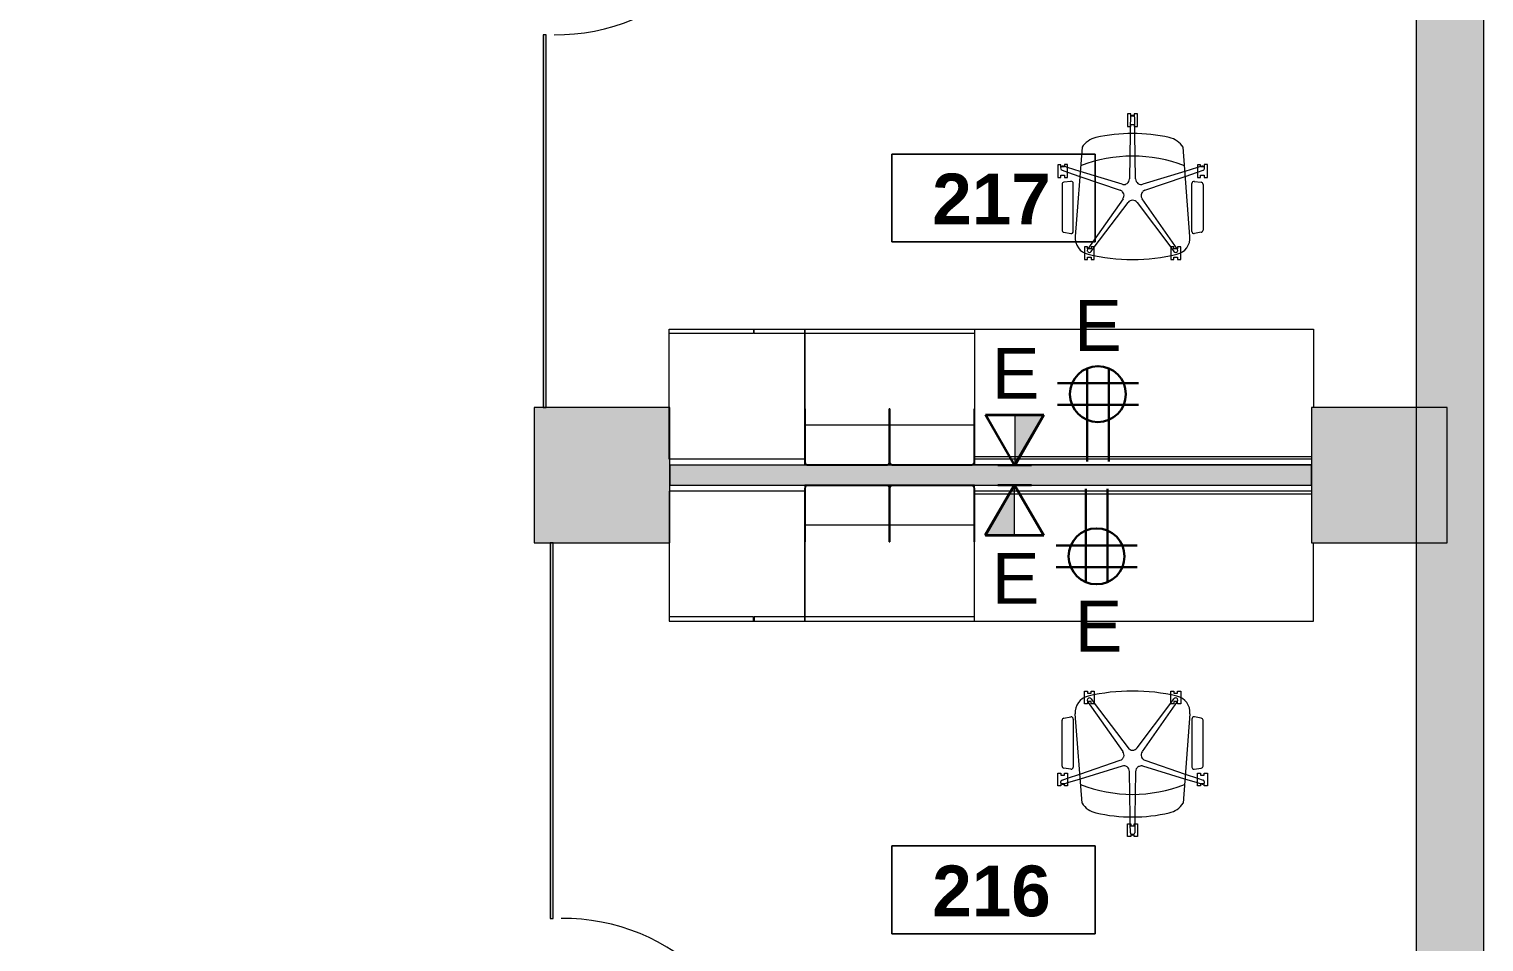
# Model space of a CAD drawing. Header units: inches. Extents: x 1180 to 3050, y -149 to 1363.
# Drawn here: x 2793 to 3050.5, y 281.1 to 442.8 of the extents above; entities that cross this region are included whole.
import ezdxf

# ---------------------------------------------------------------- set-up
doc = ezdxf.new("R2010")
doc.units = ezdxf.units.IN
doc.header["$MEASUREMENT"] = 0
doc.linetypes.add('Dash', pattern=[0.25, 0.125, -0.125])
for name, color, linetype, lineweight in [('A-ANNO-NOTE', 131, 'Continuous', 30), ('A-AREA-IDEN', 2, 'Continuous', 9), ('A-COLS', 52, 'Continuous', 13), ('A-DOOR', 31, 'Continuous', 13), ('A-WALL-PATT', 111, 'Continuous', 13), ('I-FURN', 30, 'Continuous', 9), ('I-FURN-PNLS', 30, 'Dash', 9), ('I-WALL', 2, 'Continuous', 13)]:
    doc.layers.add(name, color=color, linetype=linetype, lineweight=lineweight)
doc.styles.add('Swis721 Lt BT', font='swissl.ttf', dxfattribs={"height": 9})
doc.styles.add('Swis721 Lt BT_B_1', font='', dxfattribs={"height": 9})
doc.styles.get('Swis721 Lt BT_B_1').set_extended_font_data('Swis721 Lt BT', bold=True)

# ---------------------------------------------------------------- blocks, each defined once
blk = doc.blocks.new('Column Set - Column Set-6509051-FIRST FLOOR POWER _ SIGNAL')
at = {"layer": 'A-COLS', "lineweight": 9}
h = blk.add_hatch(color=7, dxfattribs=at)
h.paths.add_polyline_path([(3038.48, -123.25), (3038.48, -107.25), (3019.98, -107.25), (3019.98, -123.25)], flags=0)
h.paths.add_polyline_path([(2642.36, -123.25), (2651.67, -123.25), (2651.67, -107.25), (2642.36, -107.25)], flags=0)
h.paths.add_polyline_path([(2666.36, -123.25), (2666.36, -107.25), (2655.17, -107.25), (2655.17, -123.25)], flags=0)
h.paths.add_polyline_path([(2411.67, -123.25), (2411.67, -107.25), (2402.36, -107.25), (2402.36, -123.25)], flags=0)
h.paths.add_polyline_path([(2426.36, -123.25), (2426.36, -107.25), (2415.17, -107.25), (2415.17, -123.25)], flags=0)
h.paths.add_polyline_path([(2175.17, -123.25), (2186.36, -123.25), (2186.36, -107.25), (2175.17, -107.25), (2175.17, -115.8)], flags=0)
h.paths.add_polyline_path([(2162.36, -123.25), (2171.67, -123.25), (2171.67, -107.25), (2162.36, -107.25)], flags=0)
h.paths.add_polyline_path([(1922.3, -123.25), (1931.67, -123.25), (1931.67, -107.25), (1922.3, -107.25)], flags=0)
h.paths.add_polyline_path([(1935.17, -123.25), (1946.3, -123.25), (1946.3, -107.25), (1935.17, -107.25), (1935.17, -115.84)], flags=0)
h.paths.add_polyline_path([(1586.3, -123.25), (1586.3, -107.25), (1562.3, -107.25), (1562.3, -123.25), (1566.26, -123.25)], flags=0)
h.paths.add_polyline_path([(1571.47, 54.24), (1582.78, 65.55), (1565.81, 82.52), (1554.5, 71.21), (1567.73, 57.98)], flags=0)
h.paths.add_polyline_path([(3038.48, 111.75), (3038.48, 135.75), (3019.98, 135.75), (3019.98, 111.75), (3020.29, 111.75)], flags=0)
h.paths.add_polyline_path([(2642.36, 111.75), (2666.36, 111.75), (2666.36, 117.5), (2666.31, 117.5), (2666.31, 123.5), (2666.36, 123.5), (2666.36, 135.75), (2642.36, 135.75)], flags=0)
h.paths.add_polyline_path([(2882.36, 111.75), (2906.36, 111.75), (2906.36, 116.09), (2906.29, 116.09), (2906.29, 135.75), (2882.36, 135.75), (2882.36, 117.5)], flags=0)
h.paths.add_polyline_path([(2402.36, 111.75), (2426.36, 111.75), (2426.36, 135.75), (2402.36, 135.75), (2402.36, 123.07)], flags=0)
h.paths.add_polyline_path([(2162.36, 111.75), (2186.36, 111.75), (2186.36, 135.75), (2162.36, 135.75)], flags=0)
h.paths.add_polyline_path([(1922.3, 111.75), (1946.3, 111.75), (1946.3, 135.75), (1922.3, 135.75)], flags=0)
h.paths.add_polyline_path([(1681.4, 111.75), (1705.4, 111.75), (1705.4, 135.75), (1681.4, 135.75)], flags=0)
h.paths.add_polyline_path([(1401.76, 223.95), (1413.08, 235.26), (1396.11, 252.23), (1384.79, 240.92), (1398.32, 227.38)], flags=0)
h.paths.add_polyline_path([(1206.4, 231.75), (1222.4, 231.75), (1222.4, 255.75), (1206.4, 255.75)], flags=0)
h.paths.add_polyline_path([(3038.48, 351.75), (3038.48, 375.75), (3019.98, 375.75), (3019.98, 351.75), (3020.29, 351.75)], flags=0)
h.paths.add_polyline_path([(2886.54, 351.75), (2906.29, 351.75), (2906.29, 360.9), (2906.36, 360.9), (2906.36, 366.59), (2906.29, 366.59), (2906.29, 375.75), (2882.36, 375.75), (2882.36, 351.75)], flags=0)
h.paths.add_polyline_path([(2666.31, 351.75), (2666.36, 351.75), (2666.36, 364), (2666.31, 364), (2666.31, 370), (2666.36, 370), (2666.36, 375.75), (2642.36, 375.75), (2642.36, 351.75)], flags=0)
h.paths.add_polyline_path([(2402.36, 351.75), (2426.36, 351.75), (2426.36, 375.75), (2402.36, 375.75)], flags=0)
h.paths.add_polyline_path([(2178.1, 351.75), (2186.36, 351.75), (2186.36, 373.75), (2162.36, 373.75), (2162.36, 351.75), (2169.13, 351.75)], flags=0)
h.paths.add_polyline_path([(1946.3, 351.75), (1946.3, 373.75), (1922.3, 373.75), (1922.3, 351.75)], flags=0)
h.paths.add_polyline_path([(1465.4, 351.75), (1465.4, 375.75), (1441.4, 375.75), (1441.4, 351.75)], flags=0)
h.paths.add_polyline_path([(2014.17, 433.88), (2016.66, 439.88), (2008.17, 439.88)], flags=0)
h.paths.add_polyline_path([(2016.66, 439.88), (2020.17, 439.88), (2031.14, 450.85), (2024.07, 457.92), (2011.34, 445.19), (2015.59, 440.95)], flags=0)
h.paths.add_polyline_path([(2067.91, 487.62), (2084.88, 504.59), (2077.81, 511.66), (2060.84, 494.69), (2063.67, 491.86)], flags=0)
h.paths.add_polyline_path([(2163.48, 511.88), (2186.36, 511.88), (2186.36, 535.75), (2162.36, 535.75), (2162.36, 512.6)], flags=0)
h.paths.add_polyline_path([(1930.03, 518.02), (1947, 534.99), (1939.93, 542.07), (1922.95, 525.09), (1927.2, 520.85)], flags=0)
h.paths.add_polyline_path([(2118.15, 553.34), (2129.47, 564.66), (2120.98, 573.14), (2109.67, 561.83), (2113.69, 557.8)], flags=0)
h.paths.add_polyline_path([(1983.77, 571.76), (2000.74, 588.73), (1993.67, 595.81), (1976.69, 578.83), (1978.11, 577.42)], flags=0)
h.paths.add_polyline_path([(1856.49, 591.56), (1873.46, 608.53), (1866.39, 615.6), (1849.42, 598.63), (1856.08, 591.97)], flags=0)
h.paths.add_polyline_path([(2886.54, 591.75), (2906.29, 591.75), (2906.29, 611.15), (2906.36, 611.15), (2906.36, 615.75), (2882.36, 615.75), (2882.36, 591.75)], flags=0)
h.paths.add_polyline_path([(3038.48, 591.75), (3038.48, 615.75), (3019.98, 615.75), (3019.98, 591.75), (3036.81, 591.75)], flags=0)
h.paths.add_polyline_path([(2666.36, 591.75), (2666.36, 615.75), (2642.36, 615.75), (2642.36, 591.75), (2661.13, 591.75)], flags=0)
h.paths.add_polyline_path([(2426.36, 591.75), (2426.36, 615.75), (2402.36, 615.75), (2402.36, 591.75), (2408.36, 591.75)], flags=0)
h.paths.add_polyline_path([(1684.58, 591.75), (1705.35, 591.75), (1705.35, 615.75), (1704.32, 615.75), (1704.32, 615.57), (1696.32, 615.57), (1696.32, 615.75), (1681.4, 615.75), (1681.4, 591.75)], flags=0)
h.paths.add_polyline_path([(1465.4, 591.75), (1465.4, 615.75), (1441.4, 615.75), (1441.4, 591.75), (1456.03, 591.75)], flags=0)
h.paths.add_polyline_path([(1206.4, 591.75), (1222.4, 591.75), (1222.4, 615.75), (1206.4, 615.75), (1206.4, 605)], flags=0)
h.paths.add_polyline_path([(1910.23, 645.3), (1927.2, 662.27), (1920.13, 669.34), (1903.16, 652.37)], flags=0)
h.paths.add_polyline_path([(1783.65, 664.39), (1800.63, 681.37), (1793.55, 688.44), (1776.58, 671.47)], flags=0)
h.paths.add_polyline_path([(2056.6, 665.81), (2065.08, 674.29), (2048.11, 691.26), (2039.63, 682.78), (2049.29, 673.12)], flags=0)
h.paths.add_polyline_path([(1837.39, 718.13), (1854.37, 735.11), (1847.29, 742.18), (1830.32, 725.21), (1834.57, 720.96)], flags=0)
h.paths.add_polyline_path([(1990.13, 732.28), (1998.62, 740.76), (1981.64, 757.73), (1973.16, 749.25), (1989.31, 733.09)], flags=0)
h.paths.add_polyline_path([(2163.86, 743.75), (2180.44, 743.75), (2183.07, 761.75), (2160.36, 761.75), (2160.36, 744.08)], flags=0)
h.paths.add_polyline_path([(2184.36, 743.75), (2184.36, 761.75), (2183.36, 761.75), (2183.36, 743.75)], flags=0)
h.paths.add_polyline_path([(1705.4, 831.75), (1705.4, 855.75), (1681.4, 855.75), (1681.4, 831.75)], flags=0)
h.paths.add_polyline_path([(1206.4, 831.75), (1222.4, 831.75), (1222.4, 855.75), (1206.4, 855.75)], flags=0)
h.paths.add_polyline_path([(1465.4, 831.75), (1465.4, 855.75), (1441.4, 855.75), (1441.4, 831.75)], flags=0)
h.paths.add_polyline_path([(3019.98, 853.75), (3038.48, 853.75), (3038.48, 871.75), (3043.98, 874.5), (3043.98, 877.75), (3019.98, 877.75), (3019.98, 862.5)], flags=0)
h.paths.add_polyline_path([(2882.36, 853.75), (2906.36, 853.75), (2906.36, 877.75), (2882.36, 877.75), (2882.36, 865.49)], flags=0)
h.paths.add_polyline_path([(2650.11, 853.75), (2666.36, 853.75), (2666.36, 877.75), (2642.36, 877.75), (2642.36, 853.75)], flags=0)
h.paths.add_polyline_path([(2402.36, 853.75), (2426.36, 853.75), (2426.36, 877.75), (2402.36, 877.75)], flags=0)
h.paths.add_polyline_path([(2184.36, 859.75), (2184.36, 877.75), (2160.36, 877.75), (2160.36, 859.75), (2178.1, 859.75)], flags=0)
h.paths.add_polyline_path([(1946.9, 871.75), (1946.9, 895.75), (1928.9, 895.75), (1928.9, 871.75)], flags=0)
h.paths.add_polyline_path([(1922.9, 1071.75), (1946.9, 1071.75), (1946.9, 1095.75), (1922.9, 1095.75)], flags=0)
h.paths.add_polyline_path([(1705.4, 1071.75), (1705.4, 1095.75), (1681.4, 1095.75), (1681.4, 1071.75)], flags=0)
h.paths.add_polyline_path([(1441.4, 1071.75), (1465.4, 1071.75), (1465.4, 1095.75), (1441.4, 1095.75), (1441.4, 1073.89)], flags=0)
h.paths.add_polyline_path([(1212.03, 1071.75), (1222.4, 1071.75), (1222.4, 1095.75), (1206.4, 1095.75), (1206.4, 1071.75), (1208.68, 1071.75)], flags=0)
h.paths.add_polyline_path([(1922.9, 1191.75), (1946.9, 1191.75), (1946.9, 1215.75), (1922.9, 1215.75)], flags=0)
h.paths.add_polyline_path([(1946.9, 1338.25), (1946.9, 1356.25), (1940.4, 1356.25), (1938.9, 1354.75), (1922.9, 1354.75), (1922.9, 1338.25)], flags=0)
h.paths.add_polyline_path([(1799.9, 1338.25), (1823.9, 1338.25), (1823.87, 1354.75), (1799.9, 1354.75)], flags=0)
h.paths.add_polyline_path([(1705.4, 1338.25), (1705.4, 1354.75), (1681.4, 1354.75), (1681.4, 1338.25), (1695.06, 1338.25)], flags=0)
h.paths.add_polyline_path([(1566.26, 1338.25), (1586.9, 1338.25), (1586.9, 1354.75), (1562.9, 1354.75), (1562.9, 1338.25)], flags=0)
h.paths.add_polyline_path([(1185.4, 1338.25), (1222.4, 1338.25), (1222.4, 1354.75), (1185.4, 1354.75)], flags=0)
h.paths.add_polyline_path([(1445.44, 1338.25), (1465.4, 1338.25), (1465.4, 1354.75), (1441.4, 1354.75), (1441.4, 1338.25)], flags=0)
h.paths.add_polyline_path([(1340.84, 1338.25), (1343.9, 1338.25), (1343.9, 1354.75), (1319.9, 1354.75), (1319.9, 1338.25)], flags=0)
at = {"layer": 'A-COLS', "color": 8, "lineweight": 20}
for p, q in [((2906.29, 375.75), (2882.36, 375.75)), ((2882.36, 375.75), (2882.36, 351.75)), ((2906.36, 375.75), (2906.29, 375.75)), ((2906.36, 366.59), (2906.36, 375.75)), ((3043.98, 375.75), (3019.98, 375.75)), ((3019.98, 375.75), (3019.98, 351.75)), ((3043.98, 351.75), (3043.98, 375.75)), ((2906.36, 360.9), (2906.36, 366.59)), ((2906.36, 351.75), (2906.36, 360.9)), ((2882.36, 351.75), (2906.29, 351.75)), ((2906.29, 351.75), (2906.36, 351.75)), ((3019.98, 351.75), (3043.98, 351.75))]:
    blk.add_line(p, q, dxfattribs=at)
blk = doc.blocks.new('Door - Glass Single - Patch - Short Handle-6515139-FIRST FLOOR POWER _ SIGNAL')
at = {"layer": 'A-DOOR', "color": 8, "lineweight": 20}
for p, q in [((-8.16, -26.75), (17.29, -1.29)), ((18, -2), (-7.46, -27.46)), ((17.29, -1.29), (18, -2)), ((-7.46, -27.46), (-8.16, -26.75))]:
    blk.add_line(p, q, dxfattribs=at)
at = {"layer": 'A-DOOR', "lineweight": 9}
blk.add_arc((18, -2), 36, 179.5, 225, dxfattribs=at)
blk = doc.blocks.new('Door - Glass Single - Patch - Short Handle-6523773-FIRST FLOOR POWER _ SIGNAL')
at = {"layer": 'A-DOOR', "color": 8, "lineweight": 20}
for p, q in [((-7.46, 27.46), (-8.16, 26.75)), ((-8.16, 26.75), (17.29, 1.29)), ((18, 2), (-7.46, 27.46)), ((17.29, 1.29), (18, 2))]:
    blk.add_line(p, q, dxfattribs=at)
at = {"layer": 'A-DOOR', "lineweight": 9}
blk.add_arc((18, 2), 36, 135, 180.5, dxfattribs=at)
blk = doc.blocks.new('F - EXECUTIVE DESK 4 - F - EXECUTIVE DESK 4-6757502-FIRST FLOOR POWER _ SIGNAL')
at = {"layer": 'I-FURN'}
for p, q in [((-58, 86.56), (-58, 86)), ((-58, 86), (-58, 86.56)), ((-58, 86), (-58, 77.06)), ((-58, 77.06), (-58, 86)), ((-57.94, 77.06), (-57.94, 86.56)), ((-57.94, 86.56), (-57.94, 77.06)), ((-43.5, 87.06), (-57.5, 87.06)), ((-57.5, 87.06), (-43.5, 87.06)), ((-57.5, 87), (-43.5, 87)), ((-43.5, 87), (-57.5, 87)), ((-43.06, 86.56), (-43.06, 77.06)), ((-43.06, 77.06), (-43.06, 86.56)), ((-43, 86.56), (-43, 77.06)), ((-43, 77.06), (-43, 86.56)), ((-43, 77.06), (-43, 86.56)), ((-43, 86.56), (-43, 77.06)), ((-42.94, 77.06), (-42.94, 86.56)), ((-42.94, 86.56), (-42.94, 77.06)), ((-28.5, 87.06), (-42.5, 87.06)), ((-42.5, 87.06), (-28.5, 87.06)), ((-42.5, 87), (-28.5, 87)), ((-28.5, 87), (-42.5, 87)), ((-28.06, 86.56), (-28.06, 77.06)), ((-28.06, 77.06), (-28.06, 86.56)), ((-28, 77.06), (-28, 86.56)), ((-28, 86.56), (-28, 77.06)), ((-58, 77.06), (-57.94, 77.06)), ((-57.94, 77.06), (-58, 77.06)), ((-43.06, 77.06), (-43, 77.06)), ((-43, 77.06), (-43.06, 77.06)), ((-43, 77.06), (-42.94, 77.06)), ((-42.94, 77.06), (-43, 77.06)), ((-28.06, 77.06), (-28, 77.06)), ((-28, 77.06), (-28.06, 77.06)), ((-8.52, 50.63), (-7.95, 50.63)), ((-8.52, 49.48), (-8.52, 50.63)), ((-8.52, 48.38), (-8.52, 49.48)), ((-7.95, 50.63), (-7.95, 50.25)), ((-7.95, 50.25), (-7.33, 50.25)), ((-7.33, 50.63), (-6.77, 50.63)), ((-7.33, 50.25), (-7.33, 50.63)), ((-7.33, 49.23), (-6.77, 48.48)), ((-6.77, 50.63), (-6.77, 49.91)), ((-6.77, 49.91), (-6.77, 48.38)), ((6.77, 50.63), (7.33, 50.63)), ((6.77, 49.91), (6.77, 50.63)), ((6.77, 48.38), (6.77, 49.91)), ((6.77, 48.48), (7.33, 49.23)), ((7.33, 50.63), (7.33, 50.25)), ((7.33, 50.25), (7.95, 50.25)), ((7.95, 50.63), (8.52, 50.63)), ((7.95, 50.25), (7.95, 50.63)), ((8.52, 50.63), (8.52, 49.48)), ((8.52, 49.48), (8.52, 48.38)), ((-8.94, 30.77), (-10.16, 46.57)), ((-7.95, 48.38), (-8.52, 48.38)), ((-7.95, 48.75), (-7.95, 48.38)), ((-7.33, 48.75), (-7.95, 48.75)), ((-1.69, 39.89), (-7.92, 48.75)), ((-7.33, 48.38), (-7.33, 48.75)), ((-6.77, 48.38), (-7.33, 48.38)), ((-6.77, 48.48), (-0.8, 40.54)), ((0.8, 40.54), (6.77, 48.48)), ((7.92, 48.75), (1.69, 39.89)), ((7.33, 48.38), (6.77, 48.38)), ((7.33, 48.75), (7.33, 48.38)), ((7.95, 48.75), (7.33, 48.75)), ((7.95, 48.38), (7.95, 48.75)), ((8.52, 48.38), (7.95, 48.38)), ((10.16, 46.57), (8.94, 30.77)), ((-12.48, 37.34), (-12.48, 45.45)), ((-12.17, 45.82), (-10.94, 46.04)), ((-10.5, 45.67), (-10.5, 37.17)), ((10.5, 45.67), (10.5, 37.17)), ((12.17, 45.82), (10.94, 46.04)), ((12.48, 37.34), (12.48, 45.45)), ((-13.24, 36.1), (-12.68, 36.1)), ((-13.24, 33.85), (-13.24, 36.1)), ((-12.68, 36.1), (-12.68, 35.72)), ((-10.93, 36.8), (-12.16, 36.97)), ((-12.05, 36.1), (-11.49, 36.1)), ((-12.05, 35.72), (-12.05, 36.1)), ((-11.49, 36.1), (-11.49, 33.84)), ((-9.34, 35.92), (-2.18, 38.37)), ((-1.84, 37.32), (-9.27, 35.04)), ((-0.42, 28.36), (-0.55, 36.38)), ((0.55, 36.38), (0.42, 28.36)), ((9.27, 35.04), (1.84, 37.32)), ((2.18, 38.37), (9.34, 35.92)), ((10.93, 36.8), (12.16, 36.97)), ((11.49, 36.1), (12.05, 36.1)), ((11.49, 33.85), (11.49, 36.1)), ((12.05, 36.1), (12.05, 35.72)), ((12.68, 36.1), (13.24, 36.1)), ((12.68, 35.72), (12.68, 36.1)), ((13.24, 36.1), (13.24, 33.84)), ((-12.68, 33.85), (-13.24, 33.85)), ((-12.68, 35.72), (-12.05, 35.72)), ((-12.68, 34.22), (-12.68, 33.85)), ((-12.05, 34.22), (-12.68, 34.22)), ((-12.48, 34.84), (-11.49, 35.18)), ((-12.05, 34.18), (-12.25, 34.12)), ((-12.05, 33.84), (-12.05, 34.22)), ((-11.49, 33.84), (-12.05, 33.84)), ((-11.49, 34.36), (-12.01, 34.2)), ((-11.49, 35.18), (-9.34, 35.92)), ((-9.27, 35.04), (-11.49, 34.36)), ((11.49, 34.36), (9.27, 35.04)), ((9.34, 35.92), (11.49, 35.18)), ((11.49, 35.18), (12.48, 34.84)), ((12.01, 34.2), (11.49, 34.36)), ((12.05, 33.85), (11.49, 33.85)), ((12.05, 35.72), (12.68, 35.72)), ((12.05, 34.22), (12.05, 33.85)), ((12.68, 34.22), (12.05, 34.22)), ((12.25, 34.12), (12.05, 34.18)), ((12.68, 33.84), (12.68, 34.22)), ((13.24, 33.84), (12.68, 33.84)), ((-0.4, 27.11), (-0.42, 28.36)), ((0.42, 28.36), (0.4, 27.11)), ((-0.87, 27.11), (-0.31, 27.11)), ((-0.87, 24.87), (-0.87, 27.11)), ((-0.38, 25.5), (-0.4, 27.11)), ((-0.31, 27.11), (-0.31, 26.74)), ((-0.31, 26.74), (0.31, 26.74)), ((0.31, 27.11), (0.88, 27.11)), ((0.31, 26.74), (0.31, 27.11)), ((0.4, 27.11), (0.38, 25.5)), ((0.88, 27.11), (0.88, 24.86)), ((-0.31, 24.87), (-0.87, 24.87)), ((-0.31, 25.24), (-0.31, 24.87)), ((0.31, 25.24), (-0.31, 25.24)), ((0.31, 24.86), (0.31, 25.24)), ((0.88, 24.86), (0.31, 24.86))]:
    blk.add_line(p, q, dxfattribs=at)
for centre, radius, start, end in [((-57.5, 86.56), 0.5, 90, 180), ((-57.5, 86.56), 0.5, 151.7279, 180), ((-57.5, 86.56), 0.438, 90, 180), ((-57.5, 86.56), 0.438, 90, 180), ((-57.5, 86.56), 0.5, 120, 150), ((-57.5, 86.56), 0.5, 91.7852, 118.6525), ((-43.5, 86.56), 0.5, 360, 90), ((-43.5, 86.56), 0.5, 61.5993, 90), ((-43.5, 86.56), 0.438, 360, 90), ((-43.5, 86.56), 0.438, 0, 90), ((-43.5, 86.56), 0.5, 30, 60), ((-43.5, 86.56), 0.5, 0, 28.2721), ((-42.5, 86.56), 0.5, 90, 180), ((-42.5, 86.56), 0.5, 151.7279, 180), ((-42.5, 86.56), 0.438, 90, 180), ((-42.5, 86.56), 0.438, 90, 180), ((-42.5, 86.56), 0.5, 120, 150), ((-42.5, 86.56), 0.5, 91.7852, 118.6525), ((-28.5, 86.56), 0.5, 360, 90), ((-28.5, 86.56), 0.5, 61.5993, 90), ((-28.5, 86.56), 0.438, 360, 90), ((-28.5, 86.56), 0.438, 0, 90), ((-28.5, 86.56), 0.5, 30, 60), ((-28.5, 86.56), 0.5, 0, 28.2721), ((-7.17, 46.8), 3, 103.1926, 184.4149), ((-7.64, 49.02), 0.377, 146.6285, 213.6746), ((-7.64, 49.02), 0.377, 82.7528, 141), ((0, 16.2), 34.43, 76.8074, 103.1926), ((-7.64, 49.02), 0.377, 36, 81), ((7.64, 49.02), 0.377, 84, 144), ((7.64, 49.02), 0.377, 39, 82.7592), ((7.17, 46.8), 3, 355.5851, 76.8074), ((7.64, 49.02), 0.377, 326.3254, 33.3715), ((-12.1, 45.45), 0.375, 100, 180), ((-10.87, 45.67), 0.375, 0, 100), ((10.87, 45.67), 0.375, 80, 180), ((12.1, 45.45), 0.375, 0, 80), ((-2.51, 39.31), 1, 317.9659, 328.7272), ((-2.51, 39.31), 1, 8.5456, 35.0912), ((-2.51, 39.31), 1, 328.7272, 342), ((-2.51, 39.31), 1, 342, 8.5456), ((0, 41.14), 1, 216.9088, 270), ((0, 41.14), 1, 270, 323.0912), ((2.51, 39.31), 1, 171.4544, 198), ((2.51, 39.31), 1, 144.9088, 171.4544), ((2.51, 39.31), 1, 198, 222.0341), ((-12.1, 37.34), 0.375, 180, 262), ((-10.87, 37.17), 0.375, 262, 0), ((-2.51, 39.31), 1, 288.9088, 315.4544), ((-1.55, 36.37), 1, 54, 107.0912), ((-1.55, 36.37), 1, 0.9088, 54), ((1.55, 36.37), 1, 165.8184, 179.0912), ((1.55, 36.37), 1, 139.2728, 165.8184), ((1.55, 36.37), 1, 126, 139.2728), ((1.55, 36.37), 1, 112.7272, 126), ((1.55, 36.37), 1, 72.9088, 112.7272), ((2.51, 39.31), 1, 224.5456, 251.0912), ((10.87, 37.17), 0.375, 180, 278), ((12.1, 37.34), 0.375, 278, 0), ((-12.36, 34.48), 0.377, 168, 183), ((-12.36, 34.48), 0.377, 183, 198), ((-12.36, 34.48), 0.377, 153, 168), ((-12.36, 34.48), 0.377, 198, 213), ((-12.36, 34.48), 0.377, 108, 146.6414), ((-12.36, 34.48), 0.377, 213.9151, 224.5315), ((-12.36, 34.48), 0.377, 228, 288), ((0, 57.72), 25.39, 248.7648, 291.2352), ((12.36, 34.48), 0.377, 252, 312), ((12.36, 34.48), 0.377, 33.3586, 72), ((12.36, 34.48), 0.377, 327, 342), ((12.36, 34.48), 0.377, 342, 27), ((-5.62, 32.91), 3.95, 212.6919, 257.3081), ((0, 57.86), 29.53, 257.3081, 282.6919), ((5.62, 32.91), 3.95, 282.6919, 327.3081), ((0, 25.5), 0.377, 180, 210), ((0, 25.5), 0.377, 213.5582, 224.2857), ((0, 25.5), 0.377, 225, 315), ((0, 25.5), 0.377, 330, 0)]:
    blk.add_arc(centre, radius, start, end, dxfattribs=at)
at = {"layer": 'I-FURN-PNLS', "linetype": 'Continuous'}
for p, q in [((-58, 86), (-82, 86)), ((-82, 86), (-82, 63)), ((-43, 87.06), (-58, 87.06)), ((-58, 87.06), (-58, 86)), ((-57.74, 87), (-58, 87)), ((-58, 87), (-58, 86.56)), ((-58, 86.56), (-58, 86)), ((-58, 86), (-58, 77.06)), ((-58, 63), (-58, 86)), ((-58, 86), (-58, 77.06)), ((-57.94, 77.06), (-57.94, 87)), ((-57.94, 87), (-43.06, 87)), ((-57.67, 87), (-57.74, 87)), ((-57.62, 87), (-57.67, 87)), ((-57.5, 87), (-57.59, 87)), ((-43.5, 87), (-57.5, 87)), ((-43.41, 87), (-43.5, 87)), ((-43.33, 87), (-43.38, 87)), ((-43.26, 87), (-43.33, 87)), ((-42.74, 87), (-43.26, 87)), ((-43.06, 87), (-43.06, 77.06)), ((-28, 87.06), (-43, 87.06)), ((-43, 87.06), (-43, 77.06)), ((-43, 77.06), (-43, 87.06)), ((-42.94, 77.06), (-42.94, 87)), ((-42.94, 87), (-28.06, 87)), ((-42.67, 87), (-42.74, 87)), ((-42.62, 87), (-42.67, 87)), ((-42.5, 87), (-42.59, 87)), ((-28.5, 87), (-42.5, 87)), ((-28.41, 87), (-28.5, 87)), ((-28.33, 87), (-28.38, 87)), ((-28.26, 87), (-28.33, 87)), ((-28, 87), (-28.26, 87)), ((-28.06, 87), (-28.06, 77.06)), ((-28, 77.06), (-28, 87.06)), ((31.7, 87), (-28, 87)), ((31.7, 86), (-28, 86)), ((-28, 86), (-28, 85.53)), ((-28, 85.53), (31.7, 85.53)), ((-58, 80), (-58, 77.06)), ((-43.06, 80), (-57.94, 80)), ((-28.06, 80), (-42.94, 80)), ((-28, 77.06), (-28, 80)), ((-58, 77.06), (-57.94, 77.06)), ((-58, 77.06), (-58, 63.75)), ((-58, 77.06), (-58, 63)), ((-43.06, 77.06), (-43, 77.06)), ((-43, 77.06), (-42.94, 77.06)), ((-28.06, 77.06), (-28, 77.06)), ((-28, 63.75), (-28, 77.06)), ((32, 63), (32, 76.85)), ((-67.12, 63.75), (-82, 63.75)), ((-82, 63.75), (-82, 63)), ((-67.12, 63.75), (-82, 63.75)), ((-82, 63.75), (-82, 63)), ((-67.12, 63.75), (-82, 63.75)), ((-82, 63.75), (-82, 63)), ((-82, 63), (-58, 63)), ((-82, 63), (-67.12, 63)), ((-82, 63), (-67.12, 63)), ((-82, 63), (-67.12, 63)), ((-67.12, 63), (-67.12, 63.75)), ((-67.12, 63), (-67.12, 63.75)), ((-67.12, 63), (-67.12, 63.75)), ((-58, 63.75), (-67, 63.75)), ((-67, 63.75), (-67, 63)), ((-67, 63), (-58, 63)), ((-58, 63), (-58, 63.75)), ((-58, 63.75), (-58, 63)), ((-28, 63.75), (-58, 63.75)), ((-58, 63.75), (-58, 63)), ((-28, 63.75), (-58, 63.75)), ((-58, 63.75), (-58, 63)), ((-58, 63), (-28, 63)), ((-58, 63), (-28, 63)), ((-58, 63), (-28, 63)), ((-58, 63), (32, 63)), ((-28, 63), (-28, 63.75)), ((-28, 63), (-28, 63.75)), ((-28, 63), (-28, 63.75))]:
    blk.add_line(p, q, dxfattribs=at)
blk = doc.blocks.new('F - EXECUTIVE DESK 4 - F - EXECUTIVE DESK 4-V62-FIRST FLOOR POWER _ SIGNAL')
at = {"layer": 'I-FURN'}
for p, q in [((-0.87, -24.87), (-0.87, -27.11)), ((-0.31, -24.87), (-0.87, -24.87)), ((-0.38, -25.5), (-0.4, -27.11)), ((-0.31, -25.24), (-0.31, -24.87)), ((0.31, -25.24), (-0.31, -25.24)), ((0.88, -24.86), (0.31, -24.86)), ((0.31, -24.86), (0.31, -25.24)), ((0.4, -27.11), (0.38, -25.5)), ((0.88, -27.11), (0.88, -24.86)), ((-0.87, -27.11), (-0.31, -27.11)), ((-0.4, -27.11), (-0.42, -28.36)), ((-0.31, -27.11), (-0.31, -26.74)), ((-0.31, -26.74), (0.31, -26.74)), ((0.31, -26.74), (0.31, -27.11)), ((0.31, -27.11), (0.88, -27.11)), ((0.42, -28.36), (0.4, -27.11)), ((-8.94, -30.77), (-10.16, -46.57)), ((-0.42, -28.36), (-0.55, -36.38)), ((0.55, -36.38), (0.42, -28.36)), ((10.16, -46.57), (8.94, -30.77)), ((-13.24, -33.85), (-13.24, -36.1)), ((-12.68, -33.85), (-13.24, -33.85)), ((-12.68, -34.22), (-12.68, -33.85)), ((-12.05, -34.22), (-12.68, -34.22)), ((-12.68, -36.1), (-12.68, -35.72)), ((-12.68, -35.72), (-12.05, -35.72)), ((-12.48, -34.84), (-11.49, -35.18)), ((-12.05, -34.18), (-12.25, -34.12)), ((-11.49, -33.84), (-12.05, -33.84)), ((-12.05, -33.84), (-12.05, -34.22)), ((-12.05, -35.72), (-12.05, -36.1)), ((-11.49, -34.36), (-12.01, -34.2)), ((-11.49, -36.1), (-11.49, -33.84)), ((-9.27, -35.04), (-11.49, -34.36)), ((-11.49, -35.18), (-9.34, -35.92)), ((-9.34, -35.92), (-2.18, -38.37)), ((-1.84, -37.32), (-9.27, -35.04)), ((9.27, -35.04), (1.84, -37.32)), ((2.18, -38.37), (9.34, -35.92)), ((11.49, -34.36), (9.27, -35.04)), ((9.34, -35.92), (11.49, -35.18)), ((11.49, -33.85), (11.49, -36.1)), ((12.05, -33.85), (11.49, -33.85)), ((12.01, -34.2), (11.49, -34.36)), ((11.49, -35.18), (12.48, -34.84)), ((12.05, -34.22), (12.05, -33.85)), ((12.25, -34.12), (12.05, -34.18)), ((12.68, -34.22), (12.05, -34.22)), ((12.05, -36.1), (12.05, -35.72)), ((12.05, -35.72), (12.68, -35.72)), ((13.24, -33.84), (12.68, -33.84)), ((12.68, -33.84), (12.68, -34.22)), ((12.68, -35.72), (12.68, -36.1)), ((13.24, -36.1), (13.24, -33.84)), ((-13.24, -36.1), (-12.68, -36.1)), ((-12.48, -37.34), (-12.48, -45.45)), ((-10.93, -36.8), (-12.16, -36.97)), ((-12.05, -36.1), (-11.49, -36.1)), ((-10.5, -45.67), (-10.5, -37.17)), ((10.5, -45.67), (10.5, -37.17)), ((10.93, -36.8), (12.16, -36.97)), ((11.49, -36.1), (12.05, -36.1)), ((12.48, -37.34), (12.48, -45.45)), ((12.68, -36.1), (13.24, -36.1)), ((-1.69, -39.89), (-7.92, -48.75)), ((-6.77, -48.48), (-0.8, -40.54)), ((0.8, -40.54), (6.77, -48.48)), ((7.92, -48.75), (1.69, -39.89)), ((-12.17, -45.82), (-10.94, -46.04)), ((12.17, -45.82), (10.94, -46.04)), ((-8.52, -48.38), (-8.52, -49.48)), ((-7.95, -48.38), (-8.52, -48.38)), ((-7.95, -48.75), (-7.95, -48.38)), ((-7.33, -48.75), (-7.95, -48.75)), ((-6.77, -48.38), (-7.33, -48.38)), ((-7.33, -48.38), (-7.33, -48.75)), ((-7.33, -49.23), (-6.77, -48.48)), ((-6.77, -49.91), (-6.77, -48.38)), ((6.77, -48.38), (6.77, -49.91)), ((7.33, -48.38), (6.77, -48.38)), ((6.77, -48.48), (7.33, -49.23)), ((7.33, -48.75), (7.33, -48.38)), ((7.95, -48.75), (7.33, -48.75)), ((8.52, -48.38), (7.95, -48.38)), ((7.95, -48.38), (7.95, -48.75)), ((8.52, -49.48), (8.52, -48.38)), ((-8.52, -49.48), (-8.52, -50.63)), ((-8.52, -50.63), (-7.95, -50.63)), ((-7.95, -50.63), (-7.95, -50.25)), ((-7.95, -50.25), (-7.33, -50.25)), ((-7.33, -50.25), (-7.33, -50.63)), ((-7.33, -50.63), (-6.77, -50.63)), ((-6.77, -50.63), (-6.77, -49.91)), ((6.77, -49.91), (6.77, -50.63)), ((6.77, -50.63), (7.33, -50.63)), ((7.33, -50.63), (7.33, -50.25)), ((7.33, -50.25), (7.95, -50.25)), ((7.95, -50.25), (7.95, -50.63)), ((7.95, -50.63), (8.52, -50.63)), ((8.52, -50.63), (8.52, -49.48)), ((-58, -77.06), (-58, -86)), ((-57.94, -77.06), (-58, -77.06)), ((-58, -77.06), (-57.94, -77.06)), ((-58, -86), (-58, -77.06)), ((-57.94, -86.56), (-57.94, -77.06)), ((-57.94, -77.06), (-57.94, -86.56)), ((-43, -77.06), (-43.06, -77.06)), ((-43.06, -77.06), (-43.06, -86.56)), ((-43.06, -86.56), (-43.06, -77.06)), ((-43.06, -77.06), (-43, -77.06)), ((-43, -77.06), (-43, -86.56)), ((-42.94, -77.06), (-43, -77.06)), ((-43, -77.06), (-42.94, -77.06)), ((-43, -86.56), (-43, -77.06)), ((-43, -86.56), (-43, -77.06)), ((-43, -77.06), (-43, -86.56)), ((-42.94, -86.56), (-42.94, -77.06)), ((-42.94, -77.06), (-42.94, -86.56)), ((-28, -77.06), (-28.06, -77.06)), ((-28.06, -77.06), (-28.06, -86.56)), ((-28.06, -86.56), (-28.06, -77.06)), ((-28.06, -77.06), (-28, -77.06)), ((-28, -86.56), (-28, -77.06)), ((-28, -77.06), (-28, -86.56)), ((-58, -86), (-58, -86.56)), ((-58, -86.56), (-58, -86)), ((-43.5, -87), (-57.5, -87)), ((-57.5, -87), (-43.5, -87)), ((-57.5, -87.06), (-43.5, -87.06)), ((-43.5, -87.06), (-57.5, -87.06)), ((-28.5, -87), (-42.5, -87)), ((-42.5, -87), (-28.5, -87)), ((-42.5, -87.06), (-28.5, -87.06)), ((-28.5, -87.06), (-42.5, -87.06))]:
    blk.add_line(p, q, dxfattribs=at)
for centre, radius, start, end in [((0, -25.5), 0.377, 150, 180), ((0, -25.5), 0.377, 135.7143, 146.4418), ((0, -25.5), 0.377, 45, 135), ((0, -25.5), 0.377, 360, 30), ((-5.62, -32.91), 3.95, 102.6919, 147.3081), ((0, -57.86), 29.53, 77.3081, 102.6919), ((5.62, -32.91), 3.95, 32.6919, 77.3081), ((0, -57.72), 25.39, 68.7648, 111.2352), ((-12.36, -34.48), 0.377, 147, 207), ((-12.36, -34.48), 0.377, 135.4685, 146.0849), ((-12.36, -34.48), 0.377, 213.3586, 252), ((-12.36, -34.48), 0.377, 72, 132), ((12.36, -34.48), 0.377, 48, 108), ((12.36, -34.48), 0.377, 288, 318), ((12.36, -34.48), 0.377, 318, 326.6414), ((12.36, -34.48), 0.377, 3, 33), ((12.36, -34.48), 0.377, 333, 3), ((-12.1, -37.34), 0.375, 98, 180), ((-10.87, -37.17), 0.375, 0, 98), ((-2.51, -39.31), 1, 57.8184, 71.0912), ((-2.51, -39.31), 1, 44.5456, 57.8184), ((-1.55, -36.37), 1, 252.9088, 266.1816), ((-1.55, -36.37), 1, 266.1816, 306), ((-1.55, -36.37), 1, 306, 359.0912), ((1.55, -36.37), 1, 180.9088, 234), ((1.55, -36.37), 1, 234, 287.0912), ((2.51, -39.31), 1, 108.9088, 135.4544), ((10.87, -37.17), 0.375, 82, 180), ((12.1, -37.34), 0.375, 0, 82), ((-2.51, -39.31), 1, 18, 42.0341), ((-2.51, -39.31), 1, 324.9088, 18), ((0, -41.14), 1, 90, 143.0912), ((0, -41.14), 1, 36.9088, 90), ((2.51, -39.31), 1, 162, 201.8184), ((2.51, -39.31), 1, 137.9659, 162), ((2.51, -39.31), 1, 201.8184, 215.0912), ((-12.1, -45.45), 0.375, 180, 260), ((-10.87, -45.67), 0.375, 260, 0), ((10.87, -45.67), 0.375, 180, 280), ((12.1, -45.45), 0.375, 280, 0), ((-7.17, -46.8), 3, 175.5851, 256.8074), ((-7.64, -49.02), 0.377, 146.3254, 213.3715), ((7.17, -46.8), 3, 283.1926, 4.4149), ((7.64, -49.02), 0.377, 326.6285, 33.6746), ((-7.64, -49.02), 0.377, 219, 277.2472), ((0, -16.2), 34.43, 256.8074, 283.1926), ((-7.64, -49.02), 0.377, 279, 324), ((7.64, -49.02), 0.377, 216, 276), ((7.64, -49.02), 0.377, 277.2408, 321), ((-57.5, -86.56), 0.5, 180, 270), ((-57.5, -86.56), 0.5, 180, 208.2721), ((-57.5, -86.56), 0.438, 180, 270), ((-57.5, -86.56), 0.438, 180, 270), ((-57.5, -86.56), 0.5, 210, 240), ((-57.5, -86.56), 0.5, 241.3475, 268.2148), ((-43.5, -86.56), 0.5, 270, 0), ((-43.5, -86.56), 0.438, 270, 0), ((-43.5, -86.56), 0.437, 270, 0), ((-43.5, -86.56), 0.5, 270, 298.4007), ((-43.5, -86.56), 0.5, 300, 315), ((-43.5, -86.56), 0.5, 315, 330), ((-43.5, -86.56), 0.5, 331.7279, 0), ((-42.5, -86.56), 0.5, 180, 270), ((-42.5, -86.56), 0.5, 180, 208.2721), ((-42.5, -86.56), 0.438, 180, 270), ((-42.5, -86.56), 0.438, 180, 270), ((-42.5, -86.56), 0.5, 210, 240), ((-42.5, -86.56), 0.5, 241.3475, 268.2148), ((-28.5, -86.56), 0.5, 270, 0), ((-28.5, -86.56), 0.438, 270, 0), ((-28.5, -86.56), 0.437, 270, 0), ((-28.5, -86.56), 0.5, 270, 298.4007), ((-28.5, -86.56), 0.5, 300, 330), ((-28.5, -86.56), 0.5, 331.7279, 0)]:
    blk.add_arc(centre, radius, start, end, dxfattribs=at)
at = {"layer": 'I-FURN-PNLS', "linetype": 'Continuous'}
for p, q in [((-82, -63), (-58, -63)), ((-82, -86), (-82, -63)), ((-82, -63), (-67.12, -63)), ((-82, -63.75), (-82, -63)), ((-82, -63), (-67.12, -63)), ((-82, -63.75), (-82, -63)), ((-82, -63), (-67.12, -63)), ((-82, -63.75), (-82, -63)), ((-67.12, -63.75), (-82, -63.75)), ((-67.12, -63.75), (-82, -63.75)), ((-67.12, -63.75), (-82, -63.75)), ((-67.12, -63), (-67.12, -63.75)), ((-67.12, -63), (-67.12, -63.75)), ((-67.12, -63), (-67.12, -63.75)), ((-67, -63), (-58, -63)), ((-67, -63.75), (-67, -63)), ((-58, -63.75), (-67, -63.75)), ((-58, -63), (-58, -86)), ((-58, -63), (-58, -63.75)), ((-58, -63), (-28, -63)), ((-58, -63.75), (-58, -63)), ((-58, -63), (-28, -63)), ((-58, -63.75), (-58, -63)), ((-58, -63), (-28, -63)), ((-58, -63.75), (-58, -63)), ((-58, -63), (32, -63)), ((-58, -77.06), (-58, -63)), ((-58, -77.06), (-58, -63.75)), ((-28, -63.75), (-58, -63.75)), ((-28, -63.75), (-58, -63.75)), ((-28, -63), (-28, -63.75)), ((-28, -63), (-28, -63.75)), ((-28, -63), (-28, -63.75)), ((-28, -63.75), (-28, -77.06)), ((32, -63), (32, -76.85)), ((-58, -77.06), (-57.94, -77.06)), ((-58, -86), (-58, -77.06)), ((-58, -80), (-58, -77.06)), ((-58, -86), (-58, -77.06)), ((-57.94, -77.06), (-57.94, -87)), ((-43.06, -77.06), (-43, -77.06)), ((-43.06, -87), (-43.06, -77.06)), ((-43, -77.06), (-42.94, -77.06)), ((-43, -87.06), (-43, -77.06)), ((-43, -77.06), (-43, -87.06)), ((-42.94, -77.06), (-42.94, -87)), ((-28.06, -77.06), (-28, -77.06)), ((-28.06, -87), (-28.06, -77.06)), ((-28, -77.06), (-28, -87.06)), ((-28, -77.06), (-28, -80)), ((-43.06, -80), (-57.94, -80)), ((-28.06, -80), (-42.94, -80)), ((-58, -86), (-82, -86)), ((-58, -87.06), (-58, -86)), ((-58, -86.56), (-58, -86)), ((-58, -87), (-58, -86.56)), ((-57.74, -87), (-58, -87)), ((-43, -87.06), (-58, -87.06)), ((-57.94, -87), (-43.06, -87)), ((-57.67, -87), (-57.74, -87)), ((-57.62, -87), (-57.67, -87)), ((-57.5, -87), (-57.59, -87)), ((-43.5, -87), (-57.5, -87)), ((-43.41, -87), (-43.5, -87)), ((-43.33, -87), (-43.38, -87)), ((-43.26, -87), (-43.33, -87)), ((-42.74, -87), (-43.26, -87)), ((-28, -87.06), (-43, -87.06)), ((-42.94, -87), (-28.06, -87)), ((-42.67, -87), (-42.74, -87)), ((-42.62, -87), (-42.67, -87)), ((-42.5, -87), (-42.59, -87)), ((-28.5, -87), (-42.5, -87)), ((-28.41, -87), (-28.5, -87)), ((-28.33, -87), (-28.38, -87)), ((-28.26, -87), (-28.33, -87)), ((-28, -87), (-28.26, -87)), ((-28, -85.53), (31.7, -85.53)), ((-28, -86), (-28, -85.53)), ((31.7, -86), (-28, -86)), ((31.7, -87), (-28, -87))]:
    blk.add_line(p, q, dxfattribs=at)
blk = doc.blocks.new('Room Tag - Number Only-4120135-FIRST FLOOR POWER _ SIGNAL')
at = {"layer": 'A-AREA-IDEN'}
for p, q in [((-0.1881, -0.1636), (-0.1881, -0.0018)), ((-0.1881, -0.0018), (0.1869, -0.0018)), ((0.1869, -0.0018), (-0.1881, -0.0018)), ((-0.1881, -0.0018), (-0.1881, -0.1636)), ((0.1869, -0.0018), (0.1869, -0.1636)), ((0.1869, -0.1636), (0.1869, -0.0018)), ((0.1869, -0.1636), (-0.1881, -0.1636)), ((-0.1881, -0.1636), (0.1869, -0.1636))]:
    blk.add_line(p, q, dxfattribs=at)

msp = doc.modelspace()

# ---------------------------------------------------------------- hatches: boundary and pattern name
at = {"layer": 'A-ANNO-NOTE', "lineweight": 9}
for points in [[(2967.45, 365.43), (2972.61, 374.36), (2967.45, 374.36)], [(2967.38, 353.13), (2967.38, 362.06), (2962.22, 353.13)]]:
    msp.add_hatch(color=256, dxfattribs=at).paths.add_polyline_path(points, flags=0)
at = {"layer": 'A-WALL-PATT', "lineweight": 9}
for points in [[(3050.48, -149.25), (3050.48, 877.75), (3043.98, 877.75), (3043.98, 874.5), (3038.48, 871.75), (3038.48, -149.25)], [(2884.48, 375.75), (2884.48, 441.75), (2883.98, 441.75), (2883.98, 375.75)], [(3015.35, 362), (3019.98, 362), (3019.98, 365.5), (2906.36, 365.5), (2906.36, 362), (2950.95, 362)], [(2885.73, 285.25), (2885.73, 351.75), (2885.23, 351.75), (2885.23, 285.25)]]:
    msp.add_hatch(color=7, dxfattribs=at).paths.add_polyline_path(points, flags=0)

# ---------------------------------------------------------------- linework, layer by layer
at = {"layer": 'A-ANNO-NOTE'}
for p, q in [((2980.24, 366.15), (2980.24, 382.68)), ((2984.07, 366.15), (2984.07, 382.68)), ((2974.98, 380.03), (2989.33, 380.03)), ((2974.98, 376.19), (2989.33, 376.19)), ((2967.42, 365.5), (2962.26, 374.43)), ((2962.26, 374.43), (2972.57, 374.43)), ((2967.45, 365.43), (2962.3, 374.36)), ((2962.3, 374.36), (2972.61, 374.36)), ((2967.42, 365.5), (2972.57, 374.43)), ((2967.45, 365.43), (2972.61, 374.36)), ((2970.42, 365.5), (2964.42, 365.5)), ((2967.38, 362.06), (2962.22, 353.13)), ((2967.42, 362), (2962.26, 353.06)), ((2964.42, 362), (2970.42, 362)), ((2967.38, 362.06), (2972.53, 353.13)), ((2967.42, 362), (2972.57, 353.06)), ((2980.01, 361.34), (2980.01, 344.82)), ((2983.84, 361.34), (2983.84, 344.82)), ((2972.53, 353.13), (2962.22, 353.13)), ((2972.57, 353.06), (2962.26, 353.06)), ((2989.1, 351.3), (2974.75, 351.3)), ((2989.1, 347.46), (2974.75, 347.46))]:
    msp.add_line(p, q, dxfattribs=at)
at = {"layer": 'A-ANNO-NOTE', "lineweight": 9}
for p, q in [((2967.45, 365.43), (2972.61, 374.36)), ((2972.61, 374.36), (2967.45, 374.36)), ((2967.45, 374.36), (2967.45, 365.43)), ((2967.38, 362.06), (2962.22, 353.13)), ((2967.38, 353.13), (2967.38, 362.06)), ((2962.22, 353.13), (2967.38, 353.13))]:
    msp.add_line(p, q, dxfattribs=at)
at = {"layer": 'A-ANNO-NOTE'}
for centre in [(2982.16, 378.11), (2981.92, 349.38)]:
    msp.add_circle(centre, 4.95, dxfattribs=at)
at = {"layer": 'I-WALL', "color": 8, "lineweight": 20}
for p, q in [((3050.48, -149.25), (3050.48, 877.75)), ((3038.48, 456.75), (3038.48, 245.25)), ((2883.98, 441.75), (2883.98, 375.75)), ((2884.48, 441.75), (2883.98, 441.75)), ((2884.48, 375.75), (2884.48, 441.75)), ((2883.98, 375.75), (2884.48, 375.75)), ((3019.98, 365.5), (2906.36, 365.5)), ((2906.36, 365.5), (2906.36, 362)), ((3019.98, 362), (3019.98, 365.5)), ((2906.36, 362), (3019.98, 362)), ((2885.73, 351.75), (2885.23, 351.75)), ((2885.23, 351.75), (2885.23, 285.25)), ((2885.73, 285.25), (2885.73, 351.75)), ((2885.23, 285.25), (2885.73, 285.25))]:
    msp.add_line(p, q, dxfattribs=at)

# ---------------------------------------------------------------- block references
at = {"layer": 'A-AREA-IDEN', "xscale": 95.99999999999994, "yscale": 95.99999999999994, "zscale": 95.99999999999994}
for p in [(2963.73, 420.78), (2963.73, 298.26)]:
    msp.add_blockref('Room Tag - Number Only-4120135-FIRST FLOOR POWER _ SIGNAL', p, dxfattribs=at)
at = {"layer": 'A-COLS', "lineweight": 9}
msp.add_blockref('Column Set - Column Set-6509051-FIRST FLOOR POWER _ SIGNAL', (0, 0), dxfattribs=at)
at = {"layer": 'A-DOOR'}
for name, p, rotation in [('Door - Glass Single - Patch - Short Handle-6515139-FIRST FLOOR POWER _ SIGNAL', (2884.23, 459.75), 90), ('Door - Glass Single - Patch - Short Handle-6523773-FIRST FLOOR POWER _ SIGNAL', (2885.48, 267.25), 270)]:
    msp.add_blockref(name, p, dxfattribs=dict(at, rotation=rotation))
at = {"layer": 'I-FURN'}
for name, p in [('F - EXECUTIVE DESK 4 - F - EXECUTIVE DESK 4-V62-FIRST FLOOR POWER _ SIGNAL', (2988.29, 452.59)), ('F - EXECUTIVE DESK 4 - F - EXECUTIVE DESK 4-6757502-FIRST FLOOR POWER _ SIGNAL', (2988.29, 274.9))]:
    msp.add_blockref(name, p, dxfattribs=at)

# ---------------------------------------------------------------- texts
at = {"layer": 'A-ANNO-NOTE', "lineweight": 9, "char_height": 9, "width": 9.393, "attachment_point": 1, "style": 'Swis721 Lt BT'}
for insert in [(2977.98, 394.75), (2963.41, 386.29), (2963.41, 349.97), (2978.09, 341.51)]:
    msp.add_mtext('E', dxfattribs=dict(at, insert=insert))
at = {"layer": 'A-AREA-IDEN', "char_height": 9, "width": 25.452, "attachment_point": 1, "style": 'Swis721 Lt BT_B_1'}
for s, insert in [('217', (2952.83, 417.16)), ('216', (2952.83, 294.63))]:
    msp.add_mtext(s, dxfattribs=dict(at, insert=insert))

doc.saveas('drawing.dxf')
